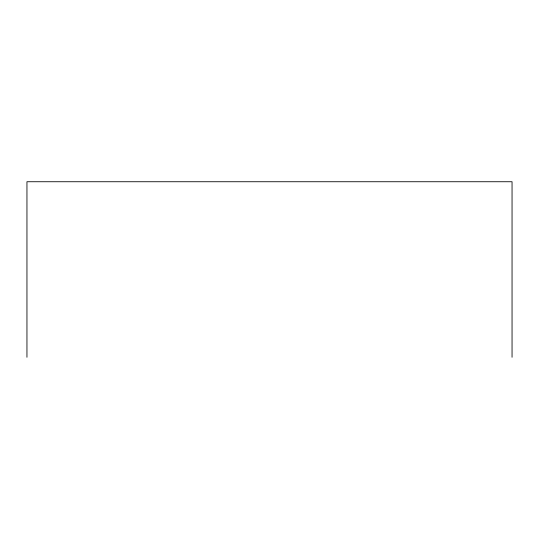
<?xml version="1.0" encoding="UTF-8"?>
<svg xmlns="http://www.w3.org/2000/svg" width="539" height="539" viewBox="0 0 539 539"><rect width="100%" height="100%" fill="white"/><g stroke="black" fill="none" stroke-linecap="round" stroke-linejoin="round"><path stroke-width="0.81" d="M512.05 357.263L512.05 181.737L26.95 181.737L26.95 357.263"/></g></svg>
